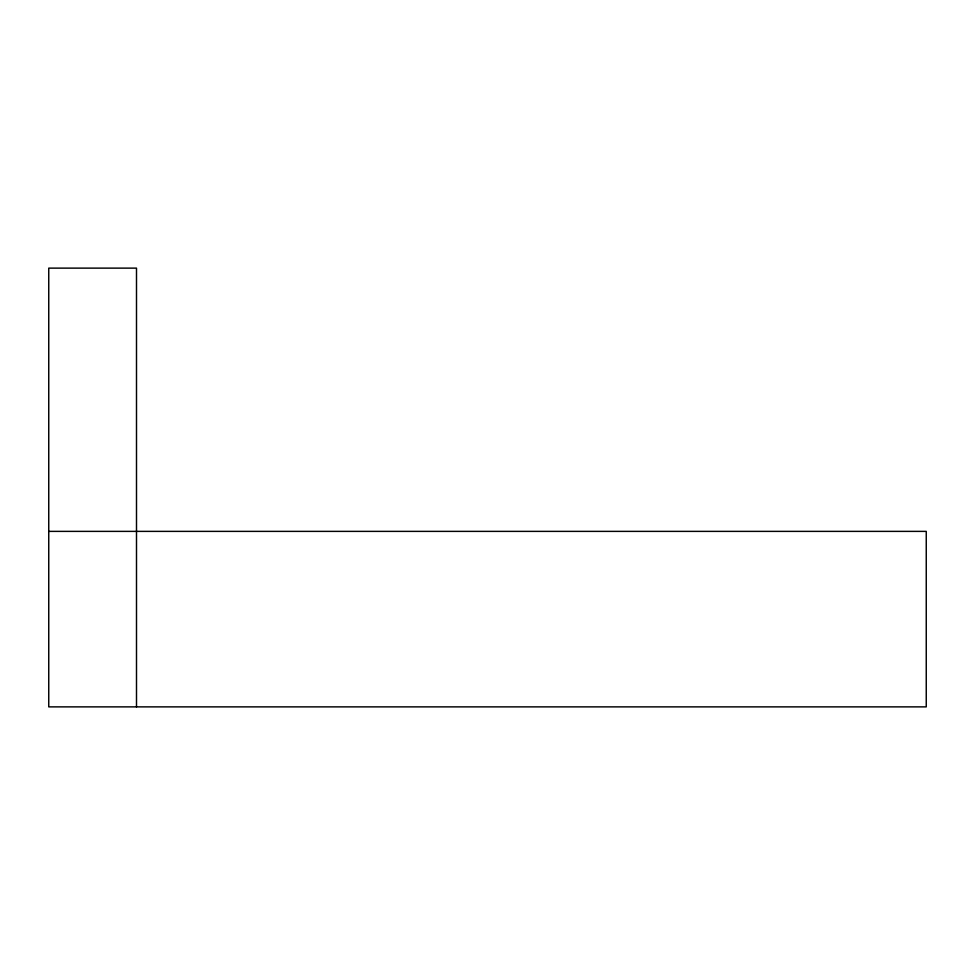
<?xml version="1.0" encoding="UTF-8"?>
<svg xmlns="http://www.w3.org/2000/svg" width="975" height="975" viewBox="0 0 975 975"><rect width="100%" height="100%" fill="white"/><g stroke="black" fill="none" stroke-linecap="round" stroke-linejoin="round"><path stroke-width="1.46" d="M48.75 531.375L926.25 531.375L926.25 706.875L48.75 706.875L48.75 268.125L136.5 268.125L136.5 706.875"/></g></svg>
